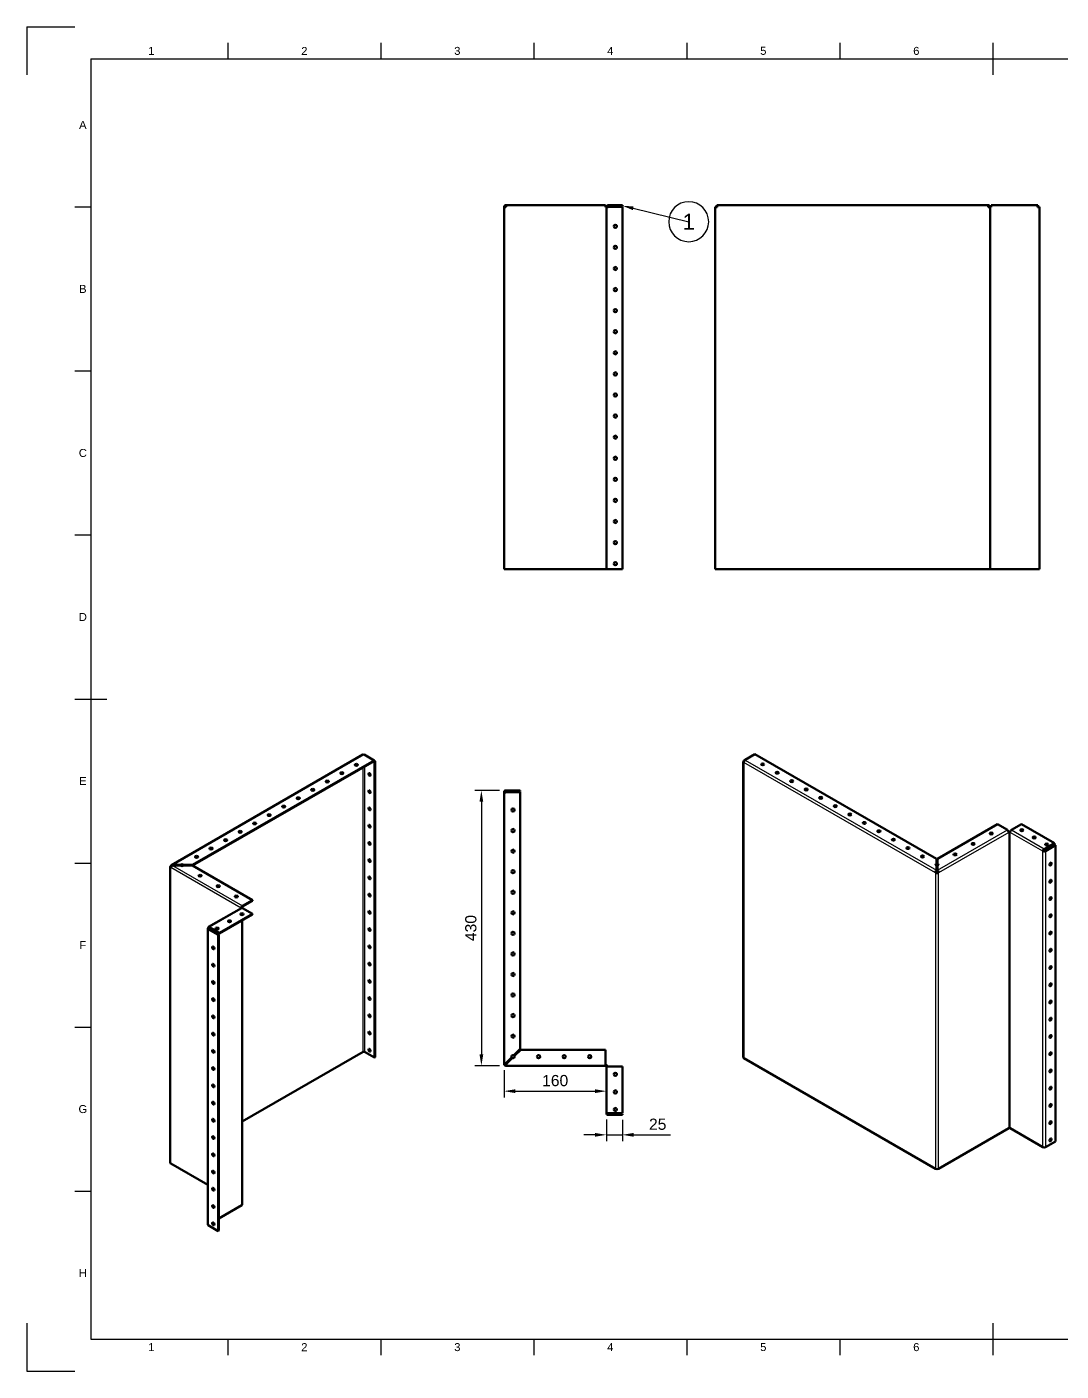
# Model space of a CAD drawing. Header units: millimetres. Extents: x 0 to 594, y 0 to 420.
# Drawn here: x 0 to 323.4, y 0 to 420 of the extents above; entities that cross this region are included whole.
import ezdxf
from ezdxf import colors
from ezdxf.entities.mleader import LeaderData, LeaderLine
from ezdxf.enums import TextEntityAlignment as Align
from ezdxf.math import Vec2, Vec3

# ---------------------------------------------------------------- set-up
doc = ezdxf.new("R2010")
doc.units = ezdxf.units.MM
doc.header["$LTSCALE"] = 0.75
for name, color, linetype, lineweight in [('Balloons', 7, 'Continuous', 25), ('Border', 7, 'Continuous', 25), ('FD_Dimensions', 7, 'Continuous', 25), ('Visible', 7, 'Continuous', 50), ('Visible Narrow', 7, 'Continuous', 25)]:
    doc.layers.add(name, color=color, linetype=linetype, lineweight=lineweight)
doc.styles.add('FusionTitle', font='')
doc.styles.get("Standard").update_dxf_attribs({"font": 'arial.ttf'})
doc.styles.get('FusionTitle').set_extended_font_data('Arial Unicode MS')
doc.dimstyles.new('Dim-ISO-25', dxfattribs={"dimtxt": 3.5, "dimasz": 3.5, "dimexe": 2, "dimexo": 2, "dimgap": 1.5, "dimtad": 1, "dimzin": 12, "dimdsep": 46, "dimtxsty": 'Standard', "dimcen": 0, "dimazin": 3, "dimtp": 0.1, "dimtm": 0.1, "dimtfac": 0.714, "dimtmove": 0, "dimatfit": 3, "dimfxl": 1, "dimtzin": 12, "dimarcsym": 0})

# ---------------------------------------------------------------- blocks, each defined once
blk = doc.blocks.new('ISO_A2_SHEET')
at = {"layer": 'Border'}
for p, q in [((0, 420), (15, 420)), ((0, 420), (0, 405)), ((62.8335, 415), (62.8335, 410)), ((110.6668, 415), (110.6668, 410)), ((158.5001, 415), (158.5001, 410)), ((206.3334, 415), (206.3334, 410)), ((254.1667, 415), (254.1667, 410)), ((302, 415), (302, 405)), ((20, 410), (584, 410)), ((20, 410), (20, 10)), ((15, 363.75), (20, 363.75)), ((15, 312.5), (20, 312.5)), ((15, 261.25), (20, 261.25)), ((15, 210), (25, 210)), ((15, 158.75), (20, 158.75)), ((15, 107.5), (20, 107.5)), ((15, 56.25), (20, 56.25)), ((0, 15), (0, 0)), ((302, 15), (302, 5)), ((20, 10), (584, 10)), ((62.8335, 10), (62.8335, 5)), ((110.6668, 10), (110.6668, 5)), ((158.5001, 10), (158.5001, 5)), ((206.3334, 10), (206.3334, 5)), ((254.1667, 10), (254.1667, 5)), ((0, 0), (15, 0))]:
    blk.add_line(p, q, dxfattribs=at)
at = {"layer": 'Border', "style": 'FusionTitle'}
for s, p in [('1', (38.91685, 412.5)), ('2', (86.75015, 412.5)), ('3', (134.58345, 412.5)), ('4', (182.41675, 412.5)), ('5', (230.25005, 412.5)), ('6', (278.08335, 412.5)), ('A', (17.5, 389.375)), ('B', (17.5, 338.125)), ('C', (17.5, 286.875)), ('D', (17.5, 235.625)), ('E', (17.5, 184.375)), ('F', (17.5, 133.125)), ('G', (17.5, 81.875)), ('H', (17.5, 30.625)), ('1', (38.91685, 7.5)), ('2', (86.75015, 7.5)), ('3', (134.58345, 7.5)), ('4', (182.41675, 7.5)), ('5', (230.25005, 7.5)), ('6', (278.08335, 7.5))]:
    blk.add_text(s, height=2.5, dxfattribs=at).set_placement(p, align=Align.MIDDLE)
blk = doc.blocks.new('*D17')
at = {"layer": 'Defpoints', "color": 0, "transparency": 16777216}
for p in [(149.780185, 181.433975), (142.10284, 95.433975), (149.780185, 95.433975)]:
    blk.add_point(p, dxfattribs=at)
at = {"layer": 'FD_Dimensions', "lineweight": -2, "transparency": 16777216}
for p, q in [((147.780185, 181.433975), (140.10284, 181.433975)), ((142.10284, 177.933975), (142.10284, 98.933975)), ((147.780185, 95.433975), (140.10284, 95.433975))]:
    blk.add_line(p, q, dxfattribs=at)
at = {"layer": 'FD_Dimensions', "transparency": 16777216}
for points in [[(141.519507, 177.933975), (142.686174, 177.933975), (142.10284, 181.433975)], [(141.519507, 98.933975), (142.686174, 98.933975), (142.10284, 95.433975)]]:
    blk.add_solid(points, dxfattribs=at)
at = {"layer": 'FD_Dimensions', "color": 0, "transparency": 16777216, "insert": (138.814641, 138.433975), "char_height": 3.5, "attachment_point": 5, "rotation": 90}
blk.add_mtext('430', dxfattribs=at)
blk = doc.blocks.new('*D18')
at = {"layer": 'Defpoints', "color": 0, "transparency": 16777216}
for p in [(149.180185, 96.033975), (181.180185, 87.468494), (181.180185, 87.468494)]:
    blk.add_point(p, dxfattribs=at)
at = {"layer": 'FD_Dimensions', "lineweight": -2, "transparency": 16777216}
for p, q in [((149.180185, 94.033975), (149.180185, 85.468494)), ((152.680185, 87.468494), (177.680185, 87.468494))]:
    blk.add_line(p, q, dxfattribs=at)
at = {"layer": 'FD_Dimensions', "transparency": 16777216}
for points in [[(152.680185, 88.051827), (152.680185, 86.88516), (149.180185, 87.468494)], [(177.680185, 88.051827), (177.680185, 86.88516), (181.180185, 87.468494)]]:
    blk.add_solid(points, dxfattribs=at)
at = {"layer": 'FD_Dimensions', "color": 0, "transparency": 16777216, "insert": (165.180185, 90.755499), "char_height": 3.5, "attachment_point": 5}
blk.add_mtext('160', dxfattribs=at)
blk = doc.blocks.new('*D19')
at = {"layer": 'Defpoints', "color": 0, "transparency": 16777216}
for p in [(181.180185, 80.633975), (186.180185, 80.546107), (186.180185, 73.831046)]:
    blk.add_point(p, dxfattribs=at)
at = {"layer": 'FD_Dimensions', "lineweight": -2, "transparency": 16777216}
for p, q in [((181.180185, 78.633975), (181.180185, 71.831046)), ((186.180185, 78.546107), (186.180185, 71.831046)), ((177.680185, 73.831046), (174.180185, 73.831046)), ((181.180185, 73.831046), (186.180185, 73.831046)), ((189.680185, 73.831046), (201.279775, 73.831046))]:
    blk.add_line(p, q, dxfattribs=at)
at = {"layer": 'FD_Dimensions', "transparency": 16777216}
for points in [[(177.680185, 74.414379), (177.680185, 73.247712), (181.180185, 73.831046)], [(189.680185, 74.414379), (189.680185, 73.247712), (186.180185, 73.831046)]]:
    blk.add_solid(points, dxfattribs=at)
at = {"layer": 'FD_Dimensions', "color": 0, "transparency": 16777216, "insert": (197.22998, 77.118051), "char_height": 3.5, "attachment_point": 5}
blk.add_mtext('25', dxfattribs=at)
blk = doc.blocks.new('*B16')
at = {"transparency": 16777216}
for start, end in [(90, 270), (270, 90)]:
    blk.add_arc((0, 0), 6.25, start, end, dxfattribs=at)
at = {"transparency": 16777216, "insert": (0, 0), "char_height": 5, "attachment_point": 5}
blk.add_mtext('1', dxfattribs=at)

msp = doc.modelspace()

# ---------------------------------------------------------------- linework, layer by layer
at = {"layer": 'Visible'}
for p, q in [((149.1802, 363.6776), (149.7802, 363.6776)), ((149.1802, 363.6776), (149.1802, 250.5776)), ((149.7802, 364.2776), (149.9923, 364.2776)), ((149.7802, 364.2776), (149.7802, 363.9776)), ((149.8509, 363.9776), (149.7802, 363.9776)), ((149.7802, 363.7655), (149.7802, 363.6776)), ((149.8, 363.7655), (149.7802, 363.7655)), ((149.9923, 364.2776), (180.8802, 364.2776)), ((180.8802, 364.2776), (180.8802, 363.6776)), ((181.1802, 363.6776), (180.8802, 363.6776)), ((181.7802, 363.6776), (181.1802, 363.6776)), ((181.1802, 250.5776), (181.1802, 363.6776)), ((181.7802, 364.2776), (186.1802, 364.2776)), ((181.7802, 364.2776), (181.7802, 363.9776)), ((186.1802, 363.9776), (181.7802, 363.9776)), ((181.7802, 363.7655), (186.1802, 363.7655)), ((181.7802, 363.6776), (181.7802, 363.7655)), ((186.1802, 364.2776), (186.1802, 363.9776)), ((186.1802, 250.5776), (186.1802, 363.7655)), ((149.7802, 250.5776), (149.1802, 250.5776)), ((180.8802, 250.5776), (149.7802, 250.5776)), ((180.8802, 250.5776), (181.1802, 250.5776)), ((181.7802, 250.5776), (181.1802, 250.5776)), ((181.7802, 250.5776), (186.1802, 250.5776))]:
    msp.add_line(p, q, dxfattribs=at)
at = {"layer": 'Visible', "extrusion": (1, -2e-16, 2.966e-13)}
for p, q in [((215.2017, 363.6776), (215.2017, 363.7655)), ((215.2017, 363.7655), (215.5017, 363.7655)), ((215.2017, 250.5776), (215.2017, 363.6776)), ((215.2017, 363.6776), (215.8017, 363.6776)), ((215.5017, 363.7655), (215.5017, 363.6776)), ((215.8017, 364.2776), (215.7138, 364.2776)), ((215.7138, 364.2776), (215.7138, 363.9776)), ((215.8017, 363.9776), (215.7138, 363.9776)), ((215.8017, 364.2776), (300.3895, 364.2776)), ((215.8017, 364.2776), (215.8017, 363.6776)), ((300.6017, 364.2776), (300.3895, 364.2776)), ((300.6017, 363.9776), (300.531, 363.9776)), ((300.6017, 364.2776), (300.6017, 363.9776)), ((300.6017, 363.6776), (301.2017, 363.6776)), ((301.5017, 363.6776), (301.2017, 363.6776)), ((301.2017, 250.5776), (301.2017, 363.6776)), ((301.5017, 364.2776), (316.0017, 364.2776)), ((301.5017, 364.2776), (301.5017, 363.6776)), ((316.0017, 364.2776), (316.0895, 364.2776)), ((316.0017, 364.2776), (316.0017, 363.6776)), ((316.0895, 363.9776), (316.0017, 363.9776)), ((316.6017, 363.6776), (316.0017, 363.6776)), ((316.0895, 364.2776), (316.0895, 363.9776)), ((316.6017, 363.7655), (316.3017, 363.7655)), ((316.3017, 363.6776), (316.3017, 363.7655)), ((316.6017, 363.6776), (316.6017, 363.7655)), ((316.6017, 363.6776), (316.6017, 250.5776)), ((215.2017, 250.5776), (215.8017, 250.5776)), ((300.6017, 250.5776), (215.8017, 250.5776)), ((301.2017, 250.5776), (300.6017, 250.5776)), ((301.2017, 250.5776), (301.5017, 250.5776)), ((316.0017, 250.5776), (301.5017, 250.5776)), ((316.6017, 250.5776), (316.0017, 250.5776))]:
    msp.add_line(p, q, dxfattribs=at)
at = {"layer": 'Visible', "extrusion": (-0.707107, -0.407196, 0.578093)}
for p, q in [((45.1751, 158.1301), (105.0625, 192.617)), ((51.7719, 158.1438), (108.5354, 190.8317)), ((108.5354, 190.5864), (51.8348, 157.9348)), ((105.362, 192.5876), (105.4241, 192.6234)), ((105.4241, 192.6234), (108.5354, 190.8317)), ((108.6854, 190.4994), (108.5348, 190.5861)), ((108.5354, 190.8317), (108.5354, 190.5864)), ((108.5354, 190.8301), (108.8975, 190.6216)), ((108.8975, 190.6216), (108.6854, 190.4994)), ((108.6854, 97.963), (108.6854, 190.4994)), ((108.8975, 190.6216), (108.8975, 98.0851)), ((44.7993, 157.5669), (44.7993, 65.1023)), ((45.5493, 158.1438), (48.0336, 158.1438)), ((45.5493, 158.1438), (45.5493, 157.971)), ((45.5493, 157.971), (48.0336, 157.971)), ((48.0336, 157.971), (48.0336, 158.1438)), ((48.9876, 158.1438), (48.9876, 157.971)), ((48.9876, 158.1438), (51.7719, 158.1438)), ((48.9876, 157.971), (51.7719, 157.971)), ((51.7719, 158.1438), (51.7719, 157.971)), ((70.5016, 147.1853), (51.7719, 157.971)), ((67.3903, 145.3936), (70.5016, 147.1853)), ((70.5016, 147.1853), (70.5016, 146.94)), ((56.8379, 138.7857), (67.0909, 144.6901)), ((60.1864, 136.9289), (70.5016, 142.869)), ((67.1782, 144.7809), (66.9661, 144.6588)), ((67.3539, 142.8238), (67.3539, 142.506)), ((70.5016, 146.94), (67.3903, 145.1483)), ((67.3903, 144.6607), (70.5016, 142.869)), ((70.5016, 142.869), (70.5016, 142.6237)), ((57.1373, 138.7563), (57.0752, 138.7205)), ((57.0752, 138.7205), (60.1864, 136.9289)), ((57.0752, 138.7205), (57.0752, 138.4753)), ((70.5016, 142.6237), (60.1864, 136.6836)), ((67.3539, 140.8111), (67.3539, 52.072)), ((56.5373, 45.8012), (56.5373, 138.2658)), ((56.713, 138.5101), (56.9252, 138.3879)), ((56.713, 138.0933), (56.9252, 138.2155)), ((56.713, 138.0933), (59.8243, 136.3016)), ((56.713, 138.0215), (56.713, 138.0933)), ((56.9252, 138.2155), (60.0364, 136.4238)), ((60.1864, 136.6836), (57.0752, 138.4753)), ((59.8243, 136.3016), (60.0364, 136.4238)), ((59.8243, 43.7652), (59.8243, 136.3016)), ((60.0364, 136.4238), (60.0364, 43.8874)), ((60.1864, 136.9289), (60.1864, 136.6836)), ((67.3539, 77.9894), (105.1498, 99.7546)), ((105.5741, 99.7546), (108.6854, 97.963)), ((108.8975, 98.0851), (108.6854, 97.963)), ((56.5373, 58.1997), (44.975, 64.858)), ((60.0364, 47.715), (67.1782, 51.8277)), ((56.713, 45.5569), (59.8243, 43.7652)), ((59.8243, 43.7652), (60.0364, 43.8874))]:
    msp.add_line(p, q, dxfattribs=at)
at = {"layer": 'Visible', "extrusion": (0.707107, -0.407196, 0.578093)}
for p, q in [((223.9925, 190.4482), (223.9925, 97.9836)), ((224.1682, 190.7643), (224.5303, 190.9729)), ((224.1682, 190.6925), (224.1682, 190.7643)), ((224.1682, 190.7643), (224.3246, 190.6743)), ((224.1682, 190.6925), (224.2919, 190.6213)), ((224.5303, 190.9745), (227.6416, 192.7662)), ((224.5925, 190.9387), (224.5303, 190.9745)), ((224.5303, 190.9745), (224.5303, 190.8976)), ((284.4051, 160.0782), (227.6416, 192.7662)), ((303.4349, 170.864), (284.7051, 160.0782)), ((306.5461, 169.0723), (303.4349, 170.864)), ((307.8189, 169.0723), (310.9302, 170.864)), ((321.2454, 164.9238), (310.9302, 170.864)), ((318.1341, 163.1322), (321.2454, 164.9238)), ((321.2454, 164.6786), (318.1341, 162.8869)), ((318.2841, 162.6271), (321.3954, 164.4188)), ((318.4963, 162.505), (321.6075, 164.2966)), ((321.2454, 164.9238), (321.2454, 164.6786)), ((321.6075, 164.2966), (321.3954, 164.4188)), ((321.6075, 71.7602), (321.6075, 164.2966)), ((284.4051, 158.4749), (284.4051, 160.0782)), ((284.7051, 158.4749), (284.7051, 160.0782)), ((317.6477, 162.4331), (317.8599, 162.5553)), ((318.072, 163.168), (318.1341, 163.1322)), ((318.072, 163.168), (318.072, 162.9227)), ((318.1341, 162.8869), (318.072, 162.9227)), ((318.1341, 163.1322), (318.1341, 162.8869)), ((318.4963, 162.505), (318.2841, 162.6271)), ((318.2841, 162.5553), (318.2841, 162.6271)), ((318.4963, 162.4331), (318.2841, 162.5553)), ((318.4963, 162.4331), (318.4963, 162.505)), ((284.4051, 158.4749), (284.4051, 158.2296)), ((284.4051, 156.4949), (284.4051, 157.9255)), ((284.4051, 156.4949), (284.4051, 156.2496)), ((284.7051, 158.2296), (284.7051, 158.4749)), ((284.7051, 156.4949), (284.7051, 157.9255)), ((284.7051, 156.4949), (284.7051, 156.2496)), ((284.1309, 63.2091), (224.1682, 97.7393)), ((306.9704, 75.8729), (284.9794, 63.2091)), ((317.6477, 69.9685), (307.3947, 75.8729)), ((318.4963, 69.9685), (321.6075, 71.7602))]:
    msp.add_line(p, q, dxfattribs=at)
at = {"layer": 'Visible', "extrusion": (-6e-16, -1, 2.967e-13)}
for p, q in [((149.7802, 180.834), (149.1802, 180.834)), ((149.1802, 96.034), (149.1802, 180.834)), ((149.7802, 181.434), (154.1802, 181.434)), ((149.7802, 181.434), (149.7802, 181.134)), ((154.1802, 181.134), (149.7802, 181.134)), ((149.7802, 180.9218), (154.1802, 180.9218)), ((149.7802, 180.834), (149.7802, 180.9218)), ((154.1802, 181.434), (154.1802, 181.134)), ((154.1802, 100.6461), (154.1802, 180.9218)), ((149.7802, 96.2461), (151.5368, 98.0028)), ((149.9923, 96.034), (151.749, 97.7906)), ((152.2114, 98.6773), (154.1802, 100.6461)), ((152.4235, 98.4652), (154.3923, 100.434)), ((180.8802, 100.434), (154.3923, 100.434)), ((180.8802, 96.034), (180.8802, 100.434)), ((149.4802, 96.034), (149.1802, 96.034)), ((180.8802, 95.434), (149.7802, 95.434)), ((180.8802, 96.034), (180.8802, 95.434)), ((181.7802, 95.134), (181.1802, 95.134)), ((181.1802, 80.634), (181.1802, 95.134)), ((181.7802, 95.134), (186.1802, 95.134)), ((186.1802, 80.5461), (186.1802, 95.134)), ((181.7802, 80.634), (181.1802, 80.634)), ((181.7802, 80.634), (181.7802, 80.5461)), ((181.7802, 80.5461), (186.1802, 80.5461)), ((181.7802, 80.334), (186.1802, 80.334)), ((181.7802, 80.034), (181.7802, 80.334)), ((181.7802, 80.034), (186.1802, 80.034)), ((186.1802, 80.034), (186.1802, 80.334))]:
    msp.add_line(p, q, dxfattribs=at)
at = {"layer": 'Visible', "extrusion": (0, 0, -1)}
for centre in [(-183.9802, 357.6894), (-183.9802, 351.1012), (-183.9802, 344.5129), (-183.9802, 337.9247), (-183.9802, 331.3365), (-183.9802, 324.7482), (-183.9802, 318.16), (-183.9802, 311.5718), (-183.9802, 304.9835), (-183.9802, 298.3953), (-183.9802, 291.8071), (-183.9802, 285.2188), (-183.9802, 278.6306), (-183.9802, 272.0423), (-183.9802, 265.4541), (-183.9802, 258.8659), (-183.9802, 252.2776), (-151.9802, 175.3109), (-151.9802, 168.8878), (-151.9802, 162.4647), (-151.9802, 156.0417), (-151.9802, 149.6186), (-151.9802, 143.1955), (-151.9802, 136.7724), (-151.9802, 130.3494), (-151.9802, 123.9263), (-151.9802, 117.5032), (-151.9802, 111.0801), (-151.9802, 104.6571), (-159.9802, 98.234), (-167.9802, 98.234), (-175.9802, 98.234), (-183.9802, 92.734), (-183.9802, 87.234), (-183.9802, 81.734)]:
    msp.add_circle(centre, 0.5, dxfattribs=at)
for centre, radius, start, end in [((-181.7802, 363.6776), 0.6, 0, 90), ((-149.7802, 180.834), 0.6, 0, 90), ((-151.9802, 98.234), 0.5, 332.457603, 117.542397), ((-151.9802, 98.234), 0.5, 152.457603, 297.542397), ((-149.7802, 96.034), 0.6, 270, 0), ((-180.8802, 95.134), 0.6, 90, 180)]:
    msp.add_arc(centre, radius, start, end, dxfattribs=at)
at = {"layer": 'Visible'}
for centre, radius, start, end in [((181.7802, 363.6776), 0.3, 90, 180), ((149.7802, 180.834), 0.3, 90, 180), ((149.7802, 96.034), 0.3, 180, 270), ((180.8802, 95.134), 0.3, 0, 90), ((181.7802, 80.634), 0.6, 180, 270), ((181.7802, 80.634), 0.3, 180, 270)]:
    msp.add_arc(centre, radius, start, end, dxfattribs=at)
at = {"layer": 'Visible', "extrusion": (1e-16, 1e-16, -1)}
for centre, major_axis, start_param, end_param in [((103.0122, 189.4428), (-0.5, 0), 1.57079633, 7.85398163), ((98.4704, 186.8273), (0.5, 0), -1.57079633, 4.71238898), ((89.3868, 181.5964), (-0.5, 0), 1.57079633, 7.85398163), ((93.9286, 184.2119), (0.5, 0), -1.57079633, 4.71238898), ((80.3032, 176.3655), (-0.5, 0), 1.57079633, 7.85398163), ((84.845, 178.981), (-0.5, 0), 1.57079633, 7.85398163), ((75.7614, 173.7501), (-0.5, 0), 1.57079633, 7.85398163), ((66.6778, 168.5192), (0.5, 0), -1.57079633, 4.71238898), ((71.2196, 171.1346), (0.5, 0), -1.57079633, 4.71238898), ((62.136, 165.9037), (0.5, 0), -1.57079633, 4.71238898), ((53.0524, 160.6728), (-0.5, 0), 1.57079633, 7.85398163), ((57.5942, 163.2883), (0.5, 0), -1.57079633, 4.71238898)]:
    msp.add_ellipse(centre, major_axis=major_axis, ratio=0.5758617, start_param=start_param, end_param=end_param, dxfattribs=at)
at = {"layer": 'Visible'}
for centre, major_axis, ratio, start_param, end_param in [((103.0122, 189.1975), (-0.5, 0), 0.5758617, 3.58155794, 5.84322002), ((230.0535, 189.3403), (0.5, 0), 0.5758617, 0.43996528, 2.70162737), ((98.4704, 186.5821), (-0.5, 0), 0.5758617, 3.58155794, 5.84322002), ((107.3419, 186.5499), (-0.2495, 0.4333), 0.57809312, 0.43724586, 2.70434679), ((234.5953, 186.7249), (-0.5, 0), 0.5758617, 3.58155794, 5.84322002), ((89.3868, 181.3512), (0.5, 0), 0.5758617, 0.43996528, 2.70162737), ((93.9286, 183.9666), (-0.5, 0), 0.5758617, 3.58155794, 5.84322002), ((107.3419, 181.1637), (-0.2495, 0.4333), 0.57809312, 0.43724586, 2.70434679), ((239.1371, 184.1094), (-0.5, 0), 0.5758617, 3.58155794, 5.84322002), ((243.6789, 181.494), (-0.5, 0), 0.5758617, 3.58155794, 5.84322002), ((80.3032, 176.1203), (-0.5, 0), 0.5758617, 3.58155794, 5.84322002), ((84.845, 178.7357), (-0.5, 0), 0.5758617, 3.58155794, 5.84322002), ((248.2207, 178.8785), (0.5, 0), 0.5758617, 0.43996528, 2.70162737), ((252.7625, 176.2631), (0.5, 0), 0.5758617, 0.43996528, 2.70162737), ((75.7614, 173.5048), (-0.5, 0), 0.5758617, 3.58155794, 5.84322002), ((107.3419, 175.7775), (-0.2495, 0.4333), 0.57809312, 0.43724586, 2.70434679), ((257.3043, 173.6476), (0.5, 0), 0.5758617, 0.43996528, 2.70162737), ((66.6778, 168.2739), (-0.5, 0), 0.5758617, 3.58155794, 5.84322002), ((71.2196, 170.8894), (-0.5, 0), 0.5758617, 3.58155794, 5.84322002), ((107.3419, 170.3913), (-0.2495, 0.4333), 0.57809312, 0.43724586, 2.70434679), ((261.8461, 171.0322), (0.5, 0), 0.5758617, 0.43996528, 2.70162737), ((266.3879, 168.4167), (0.5, 0), 0.5758617, 0.43996528, 2.70162737), ((301.5257, 167.7276), (0.5, 0), 0.5758617, 0.43996528, 2.70162737), ((306.5461, 168.5818), (-0.2994, 0.52), 0.57809312, 3.92892453, 5.49972085), ((307.1825, 168.2153), (-0.3, 0), 0.5758617, 3.92699082, 5.49778714), ((311.0716, 168.7456), (-0.5, 0), 0.5758617, 3.58155794, 5.84322002), ((62.136, 165.6585), (-0.5, 0), 0.5758617, 3.58155794, 5.84322002), ((107.3419, 165.0051), (-0.2495, 0.4333), 0.57809312, 0.43724586, 2.70434679), ((270.9297, 165.8013), (-0.5, 0), 0.5758617, 3.58155794, 5.84322002), ((295.8688, 164.47), (0.5, 0), 0.5758617, 0.43996528, 2.70162737), ((314.9607, 166.506), (0.5, 0), 0.5758617, 0.43996528, 2.70162737), ((318.8498, 164.2664), (0.5, 0), 0.5758617, 0.43996528, 2.70162737), ((53.0524, 160.4276), (-0.5, 0), 0.5758617, 3.58155794, 5.84322002), ((57.5942, 163.043), (-0.5, 0), 0.5758617, 3.58155794, 5.84322002), ((107.3419, 159.6189), (-0.2495, 0.4333), 0.57809312, 0.43724586, 2.70434679), ((275.4715, 163.1858), (0.5, 0), 0.5758617, 0.43996528, 2.70162737), ((280.0133, 160.5704), (0.5, 0), 0.5758617, 0.43996528, 2.70162737), ((290.212, 161.2125), (0.5, 0), 0.5758617, 0.43996528, 2.70162737), ((318.072, 162.6774), (0.6, 0), 0.5758617, 3.92699082, 5.49778714), ((318.072, 162.6774), (0.1497, 0.26), 0.57809312, 0.78346445, 2.35426078), ((318.072, 162.6774), (0.3, 0), 0.5758617, 3.92699082, 5.49778714), ((45.3993, 157.5669), (0.3, 0), 0.5758617, 2.65494415, 2.83350651), ((48.5106, 157.8121), (-0.5, 0), 0.5758617, 3.58155794, 5.84322002), ((284.5551, 157.9549), (-0.5, 0), 0.5758617, -1.26610367, -0.43996528), ((284.5551, 155.918), (-0.3, 0), 0.5758617, 0.78539816, 2.35619449), ((284.5551, 157.9549), (0.5, 0), 0.5758617, 0.43996528, 1.26610367), ((319.8398, 158.5554), (0.2495, 0.4333), 0.57809312, 3.57883851, 5.84593945), ((54.1674, 154.5546), (-0.5, 0), 0.5758617, 3.58155794, 5.84322002), ((59.8243, 151.297), (-0.5, 0), 0.5758617, 3.58155794, 5.84322002), ((107.3419, 154.2327), (-0.2495, 0.4333), 0.57809312, 0.43724586, 2.70434679), ((319.8398, 153.1693), (0.2495, 0.4333), 0.57809312, 3.57883851, 5.84593945), ((65.4811, 148.0394), (-0.5, 0), 0.5758617, 3.58155794, 5.84322002), ((107.3419, 148.8465), (-0.2495, 0.4333), 0.57809312, 0.43724586, 2.70434679), ((319.8398, 147.7831), (0.2495, 0.4333), 0.57809312, 3.57883851, 5.84593945), ((67.2489, 142.5423), (-0.5, 0), 0.5758617, 3.58155794, 5.84322002), ((66.7539, 144.5366), (0.3, 0), 0.5758617, 0.61853732, 0.78539816), ((67.3903, 144.9031), (0.1497, 0.26), 0.57809312, 0.78346445, 2.35426078), ((107.3419, 143.4603), (-0.2495, 0.4333), 0.57809312, 0.43724586, 2.70434679), ((63.3598, 140.3027), (-0.5, 0), 0.5758617, 3.58155794, 5.84322002), ((319.8398, 142.3969), (0.2495, 0.4333), 0.57809312, 3.57883851, 5.84593945), ((57.1373, 138.2658), (0.6, 0), 0.5758617, 2.35619449, 3.92699082), ((57.1373, 138.2658), (0.3, 0), 0.5758617, 2.35619449, 3.62855225), ((57.1373, 138.2658), (-0.1497, 0.26), 0.57809312, -0.48621309, 0.78733187), ((59.4707, 138.0631), (0.5, 0), 0.5758617, 0.43996528, 2.70162737), ((107.3419, 138.0741), (-0.2495, 0.4333), 0.57809312, 0.43724586, 2.70434679), ((319.8398, 137.0107), (0.2495, 0.4333), 0.57809312, 3.57883851, 5.84593945), ((58.4808, 132.3521), (-0.2495, 0.4333), 0.57809312, 0.43724586, 2.70434679), ((107.3419, 132.688), (-0.2495, 0.4333), 0.57809312, 0.43724586, 2.70434679), ((319.8398, 131.6245), (0.2495, 0.4333), 0.57809312, 3.57883851, 5.84593945), ((58.4808, 126.9659), (-0.2495, 0.4333), 0.57809312, 0.43724586, 2.70434679), ((107.3419, 127.3018), (-0.2495, 0.4333), 0.57809312, 0.43724586, 2.70434679), ((319.8398, 126.2383), (0.2495, 0.4333), 0.57809312, 3.57883851, 5.84593945), ((58.4808, 121.5797), (-0.2495, 0.4333), 0.57809312, 0.43724586, 2.70434679), ((107.3419, 121.9156), (-0.2495, 0.4333), 0.57809312, 0.43724586, 2.70434679), ((319.8398, 120.8521), (0.2495, 0.4333), 0.57809312, 3.57883851, 5.84593945), ((58.4808, 116.1936), (-0.2495, 0.4333), 0.57809312, 0.43724586, 2.70434679), ((107.3419, 116.5294), (-0.2495, 0.4333), 0.57809312, 0.43724586, 2.70434679), ((319.8398, 115.4659), (0.2495, 0.4333), 0.57809312, 3.57883851, 5.84593945), ((58.4808, 110.8074), (-0.2495, 0.4333), 0.57809312, 0.43724586, 2.70434679), ((107.3419, 111.1432), (-0.2495, 0.4333), 0.57809312, 0.43724586, 2.70434679), ((319.8398, 110.0797), (0.2495, 0.4333), 0.57809312, 3.57883851, 5.84593945), ((58.4808, 105.4212), (-0.2495, 0.4333), 0.57809312, 0.43724586, 2.70434679), ((107.3419, 105.757), (-0.2495, 0.4333), 0.57809312, 0.43724586, 2.70434679), ((319.8398, 104.6935), (0.2495, 0.4333), 0.57809312, 3.57883851, 5.84593945), ((58.4808, 100.035), (-0.2495, 0.4333), 0.57809312, 0.43724586, 2.70434679), ((107.3419, 100.3708), (-0.2495, 0.4333), 0.57809312, 0.43724586, 2.70434679), ((319.8398, 99.3073), (0.2495, 0.4333), 0.57809312, 3.57883851, 5.84593945), ((58.4808, 94.6488), (-0.2495, 0.4333), 0.57809312, 0.43724586, 2.70434679), ((319.8398, 93.9211), (0.2495, 0.4333), 0.57809312, 3.57883851, 5.84593945), ((58.4808, 89.2626), (-0.2495, 0.4333), 0.57809312, 0.43724586, 2.70434679), ((319.8398, 88.5349), (0.2495, 0.4333), 0.57809312, 3.57883851, 5.84593945), ((58.4808, 83.8764), (-0.2495, 0.4333), 0.57809312, 0.43724586, 2.70434679), ((319.8398, 83.1487), (0.2495, 0.4333), 0.57809312, 3.57883851, 5.84593945), ((58.4808, 78.4902), (-0.2495, 0.4333), 0.57809312, 0.43724586, 2.70434679), ((319.8398, 77.7626), (0.2495, 0.4333), 0.57809312, 3.57883851, 5.84593945), ((58.4808, 73.104), (-0.2495, 0.4333), 0.57809312, 0.43724586, 2.70434679), ((319.8398, 72.3764), (0.2495, 0.4333), 0.57809312, 3.57883851, 5.84593945), ((58.4808, 67.7178), (-0.2495, 0.4333), 0.57809312, 0.43724586, 2.70434679), ((318.072, 70.2129), (0.6, 0), 0.5758617, 3.92699082, 5.49778714), ((45.3993, 65.1023), (-0.6, 0), 0.5758617, 0, 0.78539816), ((284.5551, 63.4534), (0.6, 0), 0.5758617, 3.92699082, 5.49778714), ((58.4808, 62.3316), (-0.2495, 0.4333), 0.57809312, 0.43724586, 2.70434679), ((58.4808, 56.9454), (-0.2495, 0.4333), 0.57809312, 0.43724586, 2.70434679), ((58.4808, 51.5592), (-0.2495, 0.4333), 0.57809312, 0.43724586, 2.70434679), ((58.4808, 46.173), (-0.2495, 0.4333), 0.57809312, 0.43724586, 2.70434679), ((57.1373, 45.8012), (0.6, 0), 0.5758617, 3.14159265, 3.92699082)]:
    msp.add_ellipse(centre, major_axis=major_axis, ratio=ratio, start_param=start_param, end_param=end_param, dxfattribs=at)
at = {"layer": 'Visible', "extrusion": (0, -1e-16, -1)}
msp.add_ellipse((105.362, 192.0971), major_axis=(-0.2994, 0.52), ratio=0.57809312, start_param=0, end_param=0.78346445, dxfattribs=at)
at = {"layer": 'Visible', "extrusion": (-1e-16, -5e-16, -1)}
for centre, major_axis, start_param, end_param in [((224.5925, 190.4482), (-0.6, 0), -0.78539816, 0.78539816), ((307.1825, 168.2153), (0.6, 0), 4.2991547, 5.12562326), ((284.5551, 155.918), (0.6, 0), 0.78539816, 2.35619449), ((224.5925, 97.9836), (-0.6, 0), -0.78539816, 0), ((307.1825, 75.7507), (-0.3, 0), 0.78539816, 2.35619449)]:
    msp.add_ellipse(centre, major_axis=major_axis, ratio=0.5758617, start_param=start_param, end_param=end_param, dxfattribs=at)
at = {"layer": 'Visible', "extrusion": (-1e-16, -2e-16, -1)}
for centre, major_axis, ratio, start_param, end_param in [((224.5925, 190.4482), (0.2994, 0.52), 0.57809312, 3.92892453, 5.49972085), ((318.8498, 164.5117), (-0.5, 0), 0.5758617, 3.14159265, 9.42477796), ((284.5551, 158.2002), (0.5, 0), 0.5758617, -1.26610367, 1.26610367)]:
    msp.add_ellipse(centre, major_axis=major_axis, ratio=ratio, start_param=start_param, end_param=end_param, dxfattribs=at)
at = {"layer": 'Visible', "extrusion": (-2e-16, -3e-16, -1)}
for centre in [(230.0535, 189.5856), (234.5953, 186.9701), (243.6789, 181.7392), (248.2207, 179.1238), (252.7625, 176.5083), (257.3043, 173.8929), (261.8461, 171.2774), (270.9297, 166.0465), (275.4715, 163.4311), (280.0133, 160.8156)]:
    msp.add_ellipse(centre, major_axis=(-0.5, 0), ratio=0.5758617, start_param=3.14159265, end_param=9.42477796, dxfattribs=at)
at = {"layer": 'Visible', "extrusion": (3e-16, 0, -1)}
for centre in [(107.1297, 186.4277), (107.1297, 181.0415), (107.1297, 175.6553), (107.1297, 170.2691), (107.1297, 164.883), (107.1297, 159.4968), (107.1297, 154.1106), (107.1297, 148.7244), (107.1297, 143.3382), (107.1297, 137.952), (107.1297, 132.5658), (107.1297, 127.1796), (107.1297, 121.7934), (107.1297, 116.4072), (107.1297, 111.021), (107.1297, 105.6348), (107.1297, 100.2486)]:
    msp.add_ellipse(centre, major_axis=(-0.2495, 0.4333), ratio=0.57809312, dxfattribs=at)
at = {"layer": 'Visible', "extrusion": (-2e-16, -3e-16, -1)}
for centre in [(239.1371, 184.3547), (266.3879, 168.662)]:
    msp.add_ellipse(centre, major_axis=(0.5, 0), ratio=0.5758617, dxfattribs=at)
at = {"layer": 'Visible', "extrusion": (-1e-16, -3e-16, -1)}
for centre in [(301.5257, 167.9729), (295.8688, 164.7153), (290.212, 161.4577)]:
    msp.add_ellipse(centre, major_axis=(-0.5, 0), ratio=0.5758617, start_param=3.14159265, end_param=9.42477796, dxfattribs=at)
at = {"layer": 'Visible', "extrusion": (0, -2e-16, -1)}
for centre in [(307.8189, 168.5818), (318.072, 162.6774)]:
    msp.add_ellipse(centre, major_axis=(0.2994, 0.52), ratio=0.57809312, start_param=3.92892453, end_param=5.49972085, dxfattribs=at)
at = {"layer": 'Visible', "extrusion": (-1e-16, -2e-16, -1)}
for centre in [(311.0716, 168.9909), (314.9607, 166.7513)]:
    msp.add_ellipse(centre, major_axis=(0.5, 0), ratio=0.5758617, dxfattribs=at)
at = {"layer": 'Visible', "extrusion": (3e-16, 1e-16, -1)}
for centre, major_axis, start_param, end_param in [((45.3993, 157.5669), (-0.6, 0), -0.78539816, 0.78539816), ((105.362, 99.6325), (0.3, 0), 3.92699082, 5.49778714)]:
    msp.add_ellipse(centre, major_axis=major_axis, ratio=0.5758617, start_param=start_param, end_param=end_param, dxfattribs=at)
at = {"layer": 'Visible', "extrusion": (3e-16, -3e-16, -1)}
msp.add_ellipse((48.5106, 158.0574), major_axis=(0.5, 0), ratio=0.5758617, start_param=3.44628531, end_param=5.97849265, dxfattribs=at)
at = {"layer": 'Visible', "extrusion": (2e-16, 2e-16, -1)}
msp.add_ellipse((48.5106, 158.0574), major_axis=(0.5, 0), ratio=0.5758617, start_param=0.30469265, end_param=2.8369, dxfattribs=at)
at = {"layer": 'Visible', "extrusion": (-1e-16, -1e-16, -1)}
msp.add_ellipse((284.5551, 158.2002), major_axis=(0.5, 0), ratio=0.5758617, start_param=1.87548898, end_param=4.40769633, dxfattribs=at)
at = {"layer": 'Visible', "extrusion": (3e-16, -5e-16, -1)}
for centre in [(320.0519, 158.4333), (320.0519, 153.0471), (320.0519, 147.6609), (320.0519, 142.2747), (320.0519, 136.8885), (320.0519, 131.5023), (320.0519, 126.1161), (320.0519, 120.7299), (320.0519, 115.3437), (320.0519, 109.9576), (320.0519, 104.5714), (320.0519, 99.1852), (320.0519, 93.799), (320.0519, 88.4128), (320.0519, 83.0266), (320.0519, 77.6404), (320.0519, 72.2542)]:
    msp.add_ellipse(centre, major_axis=(0.2495, 0.4333), ratio=0.57809312, start_param=1.57079633, end_param=7.85398163, dxfattribs=at)
at = {"layer": 'Visible', "extrusion": (1e-16, 2e-16, -1)}
for centre, major_axis, ratio, start_param, end_param in [((54.1674, 154.7998), (-0.5, 0), 0.5758617, 1.57079633, 7.85398163), ((59.8243, 151.5423), (-0.5, 0), 0.5758617, 1.57079633, 7.85398163), ((65.4811, 148.2847), (-0.5, 0), 0.5758617, 1.57079633, 7.85398163), ((67.2489, 142.7876), (0.5, 0), 0.5758617, -1.57079633, 4.71238898), ((67.3903, 144.9031), (0.2994, 0.52), 0.57809312, 3.92892453, 5.49972085), ((63.3598, 140.548), (-0.5, 0), 0.5758617, 1.57079633, 7.85398163), ((59.4707, 138.3084), (0.5, 0), 0.5758617, -1.57079633, 4.71238898)]:
    msp.add_ellipse(centre, major_axis=major_axis, ratio=ratio, start_param=start_param, end_param=end_param, dxfattribs=at)
at = {"layer": 'Visible', "extrusion": (2e-16, 1e-16, -1)}
for centre, start_param in [((67.3903, 144.1701), 0), ((57.1373, 138.2658), -0.78733187)]:
    msp.add_ellipse(centre, major_axis=(-0.2994, 0.52), ratio=0.57809312, start_param=start_param, end_param=0.78346445, dxfattribs=at)
at = {"layer": 'Visible', "extrusion": (3e-16, 3e-16, -1)}
msp.add_ellipse((66.7539, 144.5366), major_axis=(0.6, 0), ratio=0.5758617, start_param=-0.78539816, end_param=-0.52180399, dxfattribs=at)
at = {"layer": 'Visible', "extrusion": (3e-16, 1e-16, -1)}
for centre in [(58.2687, 132.23), (58.2687, 126.8438), (58.2687, 121.4576), (58.2687, 116.0714), (58.2687, 110.6852), (58.2687, 105.299), (58.2687, 99.9128), (58.2687, 94.5266), (58.2687, 89.1404), (58.2687, 83.7542), (58.2687, 78.368), (58.2687, 72.9819), (58.2687, 67.5957), (58.2687, 62.2095), (58.2687, 56.8233), (58.2687, 51.4371), (58.2687, 46.0509)]:
    msp.add_ellipse(centre, major_axis=(-0.2495, 0.4333), ratio=0.57809312, dxfattribs=at)
at = {"layer": 'Visible', "extrusion": (2e-16, 5e-16, -1)}
msp.add_ellipse((66.7539, 52.072), major_axis=(0.6, 0), ratio=0.5758617, start_param=0, end_param=0.78539816, dxfattribs=at)
at = {"layer": 'Visible'}
for points, knots in [([(149.1802, 363.6776), (149.1802, 363.8829), (149.2938, 364.0846), (149.4694, 364.1909), (149.5626, 364.2473), (149.6713, 364.2776), (149.7802, 364.2776)], [0, 0, 0, 0, 1.02632188, 1.02632188, 1.02632188, 1.57079633, 1.57079633, 1.57079633, 1.57079633]), ([(149.7802, 363.9776), (149.6581, 363.9776), (149.5403, 363.8952), (149.4984, 363.7806), (149.4864, 363.7477), (149.4802, 363.7127), (149.4802, 363.6776)], [0, 0, 0, 0, 1.22050928, 1.22050928, 1.22050928, 1.57079633, 1.57079633, 1.57079633, 1.57079633]), ([(149.7802, 363.6776), (149.8264, 363.8829), (149.8726, 364.0846), (149.9188, 364.1909), (149.9433, 364.2473), (149.9678, 364.2776), (149.9923, 364.2776)], [0, 0, 0, 0, 1.02632188, 1.02632188, 1.02632188, 1.57079633, 1.57079633, 1.57079633, 1.57079633]), ([(300.6017, 363.6776), (300.5555, 363.8829), (300.5093, 364.0846), (300.4631, 364.1909), (300.4386, 364.2473), (300.414, 364.2776), (300.3895, 364.2776)], [0, 0, 0, 0, 1.02632188, 1.02632188, 1.02632188, 1.57079633, 1.57079633, 1.57079633, 1.57079633]), ([(44.975, 157.8112), (45.0077, 157.9978), (45.1207, 158.1352), (45.2776, 158.1694), (45.3608, 158.1876), (45.455, 158.1781), (45.5493, 158.1438)], [0, 0, 0, 0, 1.02632188, 1.02632188, 1.02632188, 1.57079633, 1.57079633, 1.57079633, 1.57079633]), ([(44.975, 157.3225), (45.0077, 157.4715), (45.1207, 157.6639), (45.2776, 157.8035), (45.3608, 157.8775), (45.455, 157.9367), (45.5493, 157.971)], [0, 0, 0, 0, 1.02632188, 1.02632188, 1.02632188, 1.57079633, 1.57079633, 1.57079633, 1.57079633]), ([(45.4083, 157.8999), (45.3376, 157.8849), (45.2755, 157.8457), (45.2335, 157.785), (45.2217, 157.768), (45.2114, 157.7494), (45.2026, 157.7297)], [0.47242023, 0.47242023, 0.47242023, 0.47242023, 1.220509277, 1.220509277, 1.220509277, 1.430858663, 1.430858663, 1.430858663, 1.430858663]), ([(284.1309, 155.6737), (284.0982, 155.8603), (284.1459, 156.0902), (284.2374, 156.2675), (284.2859, 156.3615), (284.3455, 156.4406), (284.4051, 156.4949)], [0, 0, 0, 0, 1.02632188, 1.02632188, 1.02632188, 1.57079633, 1.57079633, 1.57079633, 1.57079633]), ([(284.4051, 156.2496), (284.3577, 156.1776), (284.3132, 156.0398), (284.3224, 155.9067), (284.3251, 155.8685), (284.3318, 155.8309), (284.343, 155.7958)], [0, 0, 0, 0, 1.22050928, 1.22050928, 1.22050928, 1.57079633, 1.57079633, 1.57079633, 1.57079633]), ([(284.9794, 155.6737), (285.0121, 155.8603), (284.9644, 156.0902), (284.8729, 156.2675), (284.8244, 156.3615), (284.7648, 156.4406), (284.7051, 156.4949)], [0, 0, 0, 0, 1.02632188, 1.02632188, 1.02632188, 1.57079633, 1.57079633, 1.57079633, 1.57079633]), ([(149.1802, 96.034), (149.1802, 96.0802), (149.2938, 96.1264), (149.4694, 96.1726), (149.5626, 96.1971), (149.6713, 96.2216), (149.7802, 96.2461)], [0, 0, 0, 0, 1.02632188, 1.02632188, 1.02632188, 1.57079633, 1.57079633, 1.57079633, 1.57079633]), ([(149.7802, 96.2461), (149.6581, 96.1912), (149.5403, 96.1362), (149.4984, 96.0813), (149.4864, 96.0655), (149.4802, 96.0497), (149.4802, 96.034)], [0, 0, 0, 0, 1.22050928, 1.22050928, 1.22050928, 1.57079633, 1.57079633, 1.57079633, 1.57079633]), ([(149.7802, 95.734), (149.8351, 95.734), (149.8901, 95.8164), (149.945, 95.931), (149.9608, 95.9639), (149.9765, 95.9989), (149.9923, 96.034)], [0, 0, 0, 0, 1.22050928, 1.22050928, 1.22050928, 1.57079633, 1.57079633, 1.57079633, 1.57079633])]:
    msp.add_open_spline(points, degree=3, knots=knots, dxfattribs=at)
at = {"layer": 'Visible', "extrusion": (-1.7389e-12, -1.0444e-12, -1)}
msp.add_open_spline([(301.2017, 363.6776), (301.2017, 363.8829), (301.088, 364.0846), (300.9124, 364.1909), (300.8193, 364.2473), (300.7106, 364.2776), (300.6017, 364.2776)], degree=3, knots=[0, 0, 0, 0, 1.02632188, 1.02632188, 1.02632188, 1.57079633, 1.57079633, 1.57079633, 1.57079633], dxfattribs=at)
at = {"layer": 'Visible', "extrusion": (7.036e-13, 2.1373e-12, -1)}
msp.add_open_spline([(300.9017, 363.6776), (300.9017, 363.7997), (300.8193, 363.9175), (300.7046, 363.9594), (300.6717, 363.9714), (300.6367, 363.9776), (300.6017, 363.9776)], degree=3, knots=[0, 0, 0, 0, 1.22050928, 1.22050928, 1.22050928, 1.57079633, 1.57079633, 1.57079633, 1.57079633], dxfattribs=at)
at = {"layer": 'Visible'}
for points in [[(45.1735, 157.6969), (45.1074, 157.735), (45.0412, 157.7731), (44.975, 157.8112)], [(284.343, 155.7958), (284.2723, 155.7551), (284.2016, 155.7144), (284.1309, 155.6737)], [(284.9794, 155.6737), (284.9087, 155.7144), (284.838, 155.7551), (284.7673, 155.7958)], [(149.7802, 95.434), (149.7802, 95.534), (149.7802, 95.634), (149.7802, 95.734)]]:
    msp.add_open_spline(points, degree=3, dxfattribs=at)
at = {"layer": 'Visible', "extrusion": (3.7742e-12, 9.238e-13, -1)}
msp.add_open_spline([(284.7673, 155.7958), (284.8061, 155.918), (284.7867, 156.0703), (284.7445, 156.1736), (284.7324, 156.2032), (284.7187, 156.229), (284.7051, 156.2496)], degree=3, knots=[0, 0, 0, 0, 1.22050928, 1.22050928, 1.22050928, 1.57079633, 1.57079633, 1.57079633, 1.57079633], dxfattribs=at)
at = {"layer": 'Visible', "extrusion": (-4.3537e-12, 1.5393e-12, -1)}
msp.add_open_spline([(149.7802, 95.434), (149.8264, 95.434), (149.8726, 95.5476), (149.9188, 95.7232), (149.9433, 95.8163), (149.9678, 95.9251), (149.9923, 96.034)], degree=3, knots=[0, 0, 0, 0, 1.02632188, 1.02632188, 1.02632188, 1.57079633, 1.57079633, 1.57079633, 1.57079633], dxfattribs=at)
at = {"layer": 'Visible Narrow', "extrusion": (-0.707107, -0.407196, 0.578093)}
for p, q in [((105.362, 192.5876), (45.5493, 158.1438)), ((105.1498, 99.7546), (105.1498, 188.6368)), ((105.5741, 188.8812), (105.5741, 99.7546)), ((66.9661, 144.6588), (44.975, 157.3225)), ((44.975, 64.858), (44.975, 157.3225)), ((45.5493, 157.971), (67.3903, 145.3936)), ((67.3903, 144.6607), (57.1373, 138.7563)), ((66.9661, 144.6588), (66.9661, 144.6182)), ((67.1782, 142.5025), (67.1782, 142.8273)), ((67.3903, 145.3936), (67.3903, 145.1483)), ((67.1782, 51.8277), (67.1782, 140.7099)), ((56.713, 138.0215), (56.713, 45.5569)), ((57.076, 138.4748), (56.9252, 138.3879)), ((56.9252, 138.3879), (56.9252, 138.2155))]:
    msp.add_line(p, q, dxfattribs=at)
at = {"layer": 'Visible Narrow', "extrusion": (0.707107, -0.407196, 0.578093)}
for p, q in [((284.1309, 155.6737), (224.1682, 190.2039)), ((224.1682, 190.2039), (224.1682, 97.7393)), ((224.5925, 190.9387), (284.4051, 156.4949)), ((284.7051, 156.4949), (306.5461, 169.0723)), ((306.9704, 168.3375), (284.9794, 155.6737)), ((306.9704, 168.3375), (306.9704, 75.8729)), ((317.6477, 162.4331), (307.3947, 168.3375)), ((307.3947, 75.8729), (307.3947, 168.3375)), ((307.8189, 169.0723), (318.072, 163.168)), ((317.6477, 69.9685), (317.6477, 162.4331)), ((318.4963, 162.4331), (318.4963, 69.9685)), ((284.1309, 155.6737), (284.1309, 63.2091)), ((284.9794, 63.2091), (284.9794, 155.6737))]:
    msp.add_line(p, q, dxfattribs=at)

# ---------------------------------------------------------------- block references
at = {"layer": 'Border'}
msp.add_blockref('ISO_A2_SHEET', (0, 0), dxfattribs=at)

# ---------------------------------------------------------------- dimensions: what is measured, and where the dimension line sits
at = {"layer": 'FD_Dimensions'}
for base, p1, p2, angle, picture, middle in [((142.1028, 95.434), (149.7802, 181.434), (149.7802, 95.434), 90, '*D17', (138.8146, 138.434)), ((181.1802, 87.4685), (149.1802, 96.034), (181.1802, 87.4685), 180, '*D18', (165.1802, 90.7555)), ((186.1802, 73.831), (181.1802, 80.634), (186.1802, 80.5461), 180, '*D19', (197.23, 77.1181))]:
    dim = msp.add_linear_dim(base=base, p1=p1, p2=p2, angle=angle, dimstyle='Dim-ISO-25', override={"dimlfac": 5, "dimclrd": 256, "dimclre": 256}, dxfattribs=at)
    dim.commit()
    dim.dimension.update_dxf_attribs({"geometry": picture, "text_midpoint": middle})

# ---------------------------------------------------------------- leaders
at = {"layer": 'Balloons'}
ml = msp.add_multileader_block('Standard', dxfattribs=at)
ml.set_content('*B16', color=256)
ml.set_leader_properties()
ml.build(insert=Vec2(0, 0))
ml.multileader.update_dxf_attribs({"has_dogleg": 0, "arrow_head_size": 3.5, "block_connection_type": 1})
ctx = ml.context
ctx.base_point, ctx.char_height, ctx.arrow_head_size = Vec3(206.9302, 359.1276), 3.5, 3.5
ctx.attachment_type = 1
notes = []
notes.append((ctx, [(0, (1, 1, 0), (198.9302, 359.1276), (1, 0), 8, [(0, [(186.1802, 364.1276)], 0, [])])]))
ctx.block.insert = Vec3(206.9302, 359.1276)
for ctx, leaders in notes:
    for number, flags, end, landing, length, lines in leaders:
        leader = LeaderData()
        leader.index, (leader.has_last_leader_line, leader.has_dogleg_vector, leader.attachment_direction) = number, flags
        leader.last_leader_point, leader.dogleg_vector, leader.dogleg_length = Vec3(end), Vec3(landing), length
        for number, points, colour, breaks in lines:
            line = LeaderLine()
            line.index, line.vertices, line.color, line.breaks = number, Vec3.list(points), colors.encode_raw_color(colour), breaks
            leader.lines.append(line)
        ctx.leaders.append(leader)

doc.saveas('drawing.dxf')
